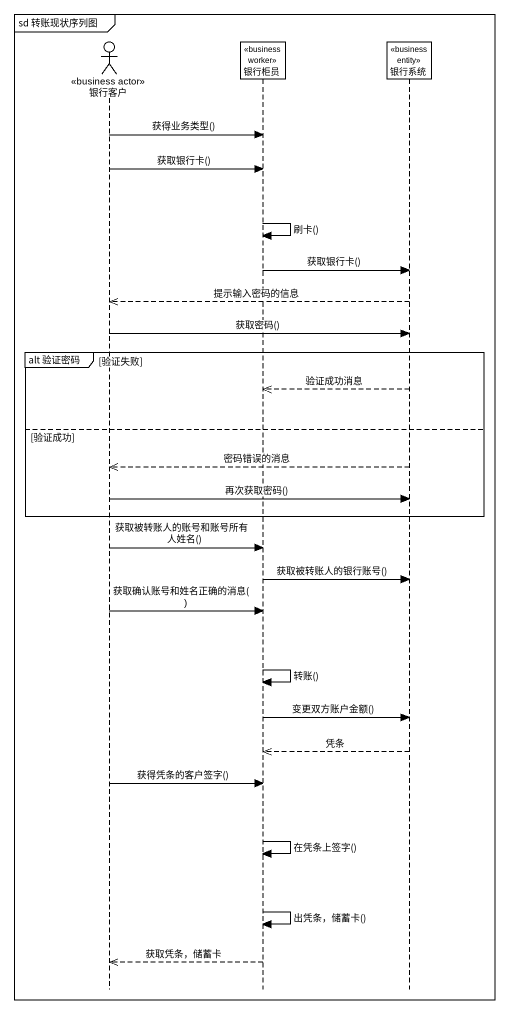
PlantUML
@startuml
mainframe sd 转账现状序列图
hide footbox
actor 银行客户 <<business actor>>
participant 银行柜员 <<business worker>>
participant 银行系统 <<business entity>>

银行客户 -> 银行柜员 : 获得业务类型()
银行客户 -> 银行柜员 : 获取银行卡()
银行柜员 -> 银行柜员 : 刷卡()
银行柜员 -> 银行系统 : 获取银行卡()
银行系统 -->> 银行客户 : 提示输入密码的信息
银行客户 -> 银行系统 : 获取密码()
group alt 验证密码 [验证失败]
  银行系统 -->> 银行柜员 : 验证成功消息
else 验证成功
  银行系统 -->> 银行客户 : 密码错误的消息
  银行客户 -> 银行系统 : 再次获取密码()
end
银行客户 -> 银行柜员 : 获取被转账人的账号和账号所有人姓名()
银行柜员 -> 银行系统 : 获取被转账人的银行账号()
银行客户 -> 银行柜员 : 获取确认账号和姓名正确的消息()
银行柜员 -> 银行柜员 : 转账()
银行柜员 -> 银行系统 : 变更双方账户金额()
银行系统 -->> 银行柜员 : 凭条
银行客户 -> 银行柜员 : 获得凭条的客户签字()
银行柜员 -> 银行柜员 : 在凭条上签字()
银行柜员 -> 银行柜员 : 出凭条，储蓄卡()
银行柜员 -->> 银行客户 : 获取凭条，储蓄卡
@enduml
